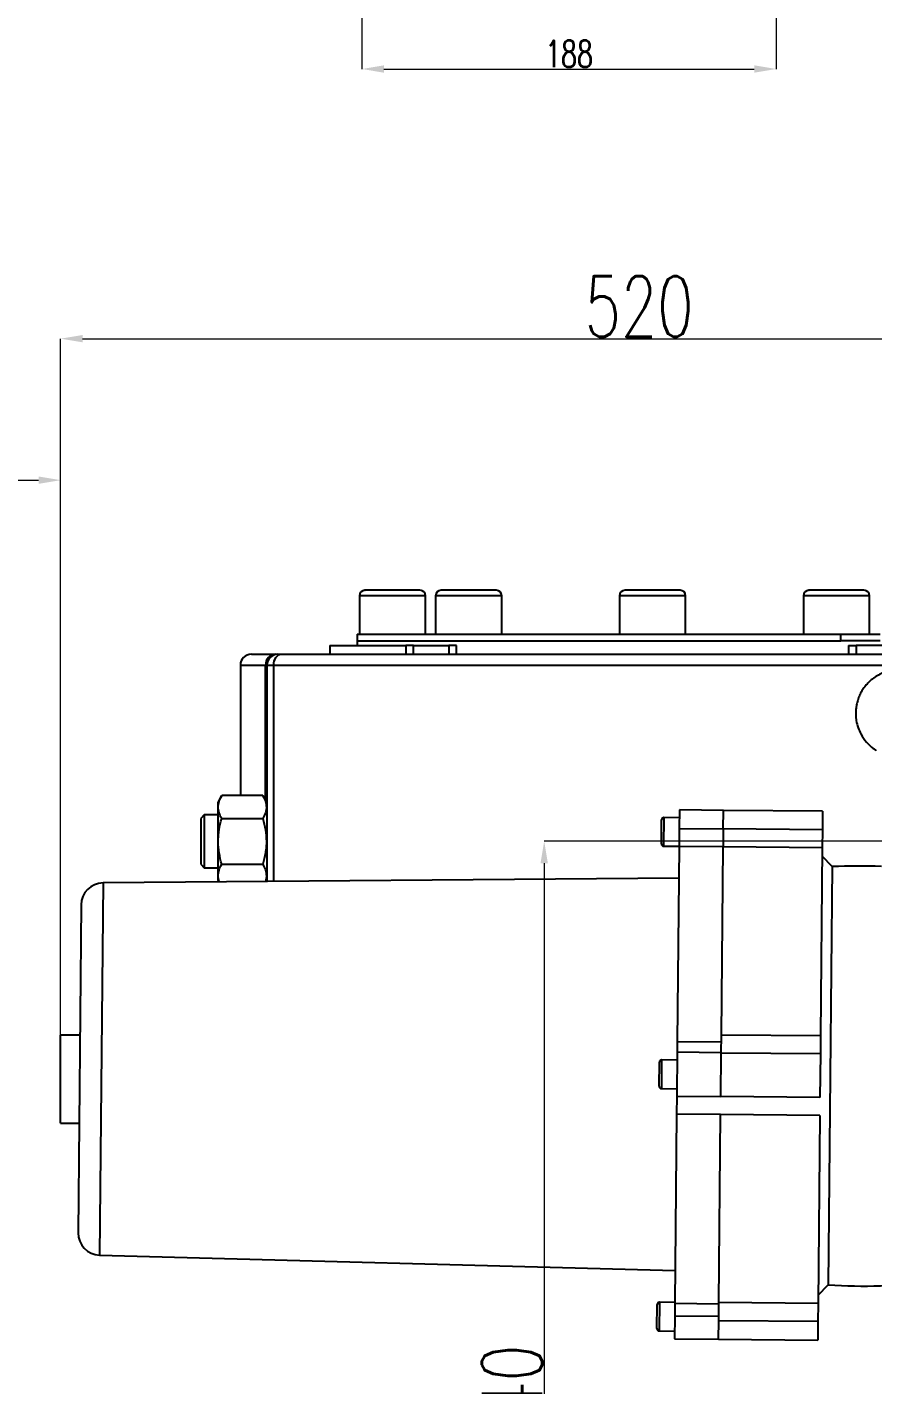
# Model space of a CAD drawing. Header units: millimetres. Extents: x 1561 to 4606, y 513 to 2666.
# Drawn here: x 2258 to 2642, y 852 to 1468 of the extents above; entities that cross this region are included whole.
import ezdxf

# ---------------------------------------------------------------- set-up
doc = ezdxf.new("R2010")
doc.units = ezdxf.units.MM
doc.layers.add('AM_5', color=3, linetype='Continuous', lineweight=25)
doc.layers.add('标注', color=3, linetype='Continuous', lineweight=13)
doc.styles.add('SLDTEXTSTYLE1', font='txt.shx', dxfattribs={"width": 0.7, "bigfont": 'gbcbig.shx'})
doc.dimstyles.new('SLDDIMSTYLE12$0', dxfattribs={"dimtxt": 12, "dimasz": 10, "dimexe": 0, "dimexo": 0.0625, "dimgap": 0.875, "dimtad": 1, "dimdec": 1, "dimlfac": 1.8, "dimrnd": 1e-09, "dimzin": 12, "dimdsep": 46, "dimtxsty": 'SLDTEXTSTYLE1', "dimcen": 0.09, "dimdle": 8.16, "dimclrd": 3, "dimclre": 3, "dimadec": 0, "dimazin": 3, "dimtfac": 1, "dimtdec": 1, "dimtofl": 0, "dimtmove": 0, "dimatfit": 3, "dimfxl": 0, "dimfrac": 2, "dimtolj": 1, "dimlwd": 5, "dimlwe": 5, "dimarcsym": 0})

# ---------------------------------------------------------------- blocks, each defined once
blk = doc.blocks.new('*D67')
at = {"layer": 'AM_5', "color": 3, "linetype": 'Continuous', "lineweight": 5, "transparency": 16777216}
for p, q in [((2598.22, 1630.26), (2598.22, 1448.78)), ((2420.22, 1448.78), (2588.22, 1448.78))]:
    blk.add_line(p, q, dxfattribs=at)
at = {"layer": 'AM_5', "color": 3, "lineweight": 5, "transparency": 16777216}
blk.add_line((2410.22, 1545.11), (2410.22, 1448.78), dxfattribs=at)
at = {"layer": 'AM_5', "color": 3, "transparency": 16777216}
for points in [[(2420.22, 1450.45), (2420.22, 1447.11), (2410.22, 1448.78)], [(2588.22, 1450.45), (2588.22, 1447.11), (2598.22, 1448.78)]]:
    blk.add_solid(points, dxfattribs=at)
at = {"layer": 'Defpoints', "color": 0, "transparency": 16777216}
for p in [(2598.22, 1630.32), (2410.22, 1545.17), (2598.22, 1448.78)]:
    blk.add_point(p, dxfattribs=at)
at = {"layer": 'AM_5', "color": 0, "transparency": 16777216, "insert": (2504.22, 1455.65), "char_height": 12, "attachment_point": 5, "style": 'SLDTEXTSTYLE1'}
blk.add_mtext('\\A1;188', dxfattribs=at)
blk = doc.blocks.new('*D57')
at = {"layer": 'AM_5', "color": 3, "lineweight": 5, "transparency": 16777216}
blk.add_line((2273.53, 1010.32), (2273.53, 1326.38), dxfattribs=at)
at = {"layer": 'AM_5', "color": 3, "linetype": 'Continuous', "lineweight": 5, "transparency": 16777216}
for p, q in [((2283.53, 1326.38), (2780.65, 1326.38)), ((2790.65, 1098.32), (2790.65, 1326.38))]:
    blk.add_line(p, q, dxfattribs=at)
at = {"layer": 'AM_5', "color": 3, "transparency": 16777216}
for points in [[(2283.53, 1328.05), (2283.53, 1324.72), (2273.53, 1326.38)], [(2780.65, 1328.05), (2780.65, 1324.72), (2790.65, 1326.38)]]:
    blk.add_solid(points, dxfattribs=at)
at = {"layer": 'Defpoints', "color": 0, "transparency": 16777216}
for p in [(2790.65, 1326.38), (2790.65, 1098.26), (2273.53, 1010.26)]:
    blk.add_point(p, dxfattribs=at)
at = {"layer": 'AM_5', "color": 0, "transparency": 16777216, "insert": (2535.99, 1340.97), "char_height": 12, "width": 2.3333, "attachment_point": 5, "style": 'SLDTEXTSTYLE1'}
blk.add_mtext('\\A1;{\\H2.28571x;520}', dxfattribs=at)
blk = doc.blocks.new('*D43')
at = {"layer": 'Defpoints', "color": 0, "transparency": 16777216}
for p in [(2273.53, 1262.15), (1923.63, 1010.26), (2273.53, 1010.26)]:
    blk.add_point(p, dxfattribs=at)
at = {"layer": '标注', "color": 3, "lineweight": 5, "transparency": 16777216}
blk.add_line((1923.63, 1010.32), (1923.63, 1262.15), dxfattribs=at)
at = {"layer": '标注', "color": 3, "linetype": 'Continuous', "lineweight": 5, "transparency": 16777216}
for p, q in [((1933.63, 1262.15), (2263.53, 1262.15)), ((2273.53, 1010.32), (2273.53, 1262.15))]:
    blk.add_line(p, q, dxfattribs=at)
at = {"layer": '标注', "color": 3, "transparency": 16777216}
for points in [[(1933.63, 1263.82), (1933.63, 1260.48), (1923.63, 1262.15)], [(2263.53, 1263.82), (2263.53, 1260.48), (2273.53, 1262.15)]]:
    blk.add_solid(points, dxfattribs=at)
at = {"layer": '标注', "color": 0, "transparency": 16777216, "insert": (2090.5, 1274.45), "char_height": 10, "attachment_point": 5, "style": 'SLDTEXTSTYLE1'}
blk.add_mtext('\\A1;{\\H2.28571x;300}', dxfattribs=at)
blk = doc.blocks.new('*D45')
at = {"layer": 'AM_5', "color": 3, "lineweight": 5, "transparency": 16777216}
blk.add_line((2790.58, 1098.26), (2492.94, 1098.26), dxfattribs=at)
at = {"layer": 'AM_5', "color": 3, "linetype": 'Continuous', "lineweight": 5, "transparency": 16777216}
for p, q in [((2492.94, 1088.26), (2492.94, 769.38)), ((2788.69, 759.38), (2492.94, 759.38))]:
    blk.add_line(p, q, dxfattribs=at)
at = {"layer": 'AM_5', "color": 3, "transparency": 16777216}
for points in [[(2491.27, 1088.26), (2494.61, 1088.26), (2492.94, 1098.26)], [(2491.27, 769.38), (2494.61, 769.38), (2492.94, 759.38)]]:
    blk.add_solid(points, dxfattribs=at)
at = {"layer": 'Defpoints', "color": 0, "transparency": 16777216}
for p in [(2790.65, 1098.26), (2492.94, 759.38), (2788.75, 759.38)]:
    blk.add_point(p, dxfattribs=at)
at = {"layer": 'AM_5', "color": 0, "transparency": 16777216, "insert": (2478.35, 844.97), "char_height": 12, "attachment_point": 5, "rotation": 90, "style": 'SLDTEXTSTYLE1'}
blk.add_mtext('\\A1;{\\H2.28571x;340}', dxfattribs=at)

msp = doc.modelspace()

# ---------------------------------------------------------------- linework, layer by layer
at = {"color": 7, "linetype": 'Continuous', "lineweight": 25}
for p, q in [((2409.113, 1209.683), (2409.113, 1192.183)), ((2439.113, 1209.683), (2409.113, 1209.683)), ((2439.113, 1192.183), (2439.113, 1209.683)), ((2443.675, 1209.683), (2443.675, 1192.183)), ((2473.675, 1209.683), (2443.675, 1209.683)), ((2473.675, 1192.183), (2473.675, 1209.683)), ((2527.113, 1209.683), (2527.113, 1192.183)), ((2557.113, 1209.683), (2527.113, 1209.683)), ((2557.113, 1192.183), (2557.113, 1209.683)), ((2610.552, 1209.683), (2610.552, 1192.183)), ((2640.552, 1209.683), (2610.552, 1209.683)), ((2640.552, 1192.183), (2640.552, 1209.683)), ((2408.113, 1192.183), (2408.113, 1189.183)), ((2408.113, 1192.183), (2627.542, 1192.183)), ((2627.542, 1189.183), (2627.542, 1192.183)), ((2627.542, 1192.183), (2645.351, 1192.183)), ((2395.651, 1187.183), (2395.651, 1183.183)), ((2395.673, 1187.183), (2395.651, 1187.183)), ((2395.673, 1187.183), (2395.673, 1183.183)), ((2395.673, 1187.183), (2430.175, 1187.183)), ((2408.113, 1189.183), (2408.113, 1187.183)), ((2408.113, 1189.183), (2627.542, 1189.183)), ((2430.175, 1187.183), (2430.175, 1183.183)), ((2433.626, 1187.183), (2430.175, 1187.183)), ((2433.626, 1183.183), (2433.626, 1187.183)), ((2433.626, 1187.183), (2449.727, 1187.183)), ((2449.727, 1187.183), (2449.727, 1183.183)), ((2453.177, 1187.183), (2449.727, 1187.183)), ((2453.177, 1183.183), (2453.177, 1187.183)), ((2645.351, 1189.183), (2627.542, 1189.183)), ((2631.072, 1187.183), (2631.072, 1183.183)), ((2631.072, 1187.183), (2634.522, 1187.183)), ((2634.522, 1187.183), (2634.522, 1183.183)), ((2669.367, 1187.183), (2634.522, 1187.183)), ((2355.113, 1178.183), (2355.113, 1118.968)), ((2355.113, 1178.183), (2366.504, 1178.183)), ((2366.504, 1178.183), (2367.113, 1178.183)), ((2366.504, 1116.863), (2366.504, 1178.183)), ((2367.113, 1178.183), (2370.224, 1178.183)), ((2367.113, 1178.183), (2367.113, 1079.918)), ((2370.224, 1079.944), (2370.224, 1178.183)), ((2370.224, 1178.183), (2663.256, 1178.183)), ((2346.638, 1118.968), (2344.813, 1115.808)), ((2344.813, 1115.808), (2344.813, 1098.183)), ((2365.289, 1118.968), (2346.638, 1118.968)), ((2367.113, 1115.808), (2365.289, 1118.968)), ((2338.737, 1110.183), (2337.113, 1108.559)), ((2344.813, 1110.183), (2338.737, 1110.183)), ((2338.737, 1110.183), (2338.737, 1086.183)), ((2554.267, 1112.449), (2554.19, 1104.097)), ((2574.266, 1112.264), (2554.267, 1112.449)), ((2574.189, 1103.912), (2574.266, 1112.264)), ((2619.264, 1111.848), (2574.266, 1112.264)), ((2619.264, 1111.848), (2619.187, 1103.496)), ((2337.113, 1108.559), (2337.113, 1098.183)), ((2346.638, 1108.575), (2365.289, 1108.575)), ((2546.124, 1097.024), (2546.226, 1108.023)), ((2547.235, 1109.014), (2547.115, 1096.015)), ((2554.235, 1108.949), (2547.235, 1109.014)), ((2554.19, 1104.097), (2554.114, 1095.893)), ((2554.19, 1104.097), (2574.189, 1103.912)), ((2574.189, 1103.912), (2574.113, 1095.708)), ((2619.187, 1103.496), (2574.189, 1103.912)), ((2619.187, 1103.496), (2619.111, 1095.292)), ((2337.113, 1098.183), (2337.113, 1087.807)), ((2344.813, 1098.183), (2344.813, 1080.558)), ((2547.115, 1096.015), (2554.114, 1095.95)), ((2554.114, 1095.893), (2553.295, 1007.408)), ((2574.113, 1095.708), (2554.114, 1095.893)), ((2573.322, 1010.28), (2574.113, 1095.708)), ((2619.111, 1095.292), (2574.113, 1095.708)), ((2619.111, 1095.292), (2618.32, 1009.863)), ((2623.606, 1086.735), (2619.075, 1091.441)), ((2337.113, 1087.807), (2338.737, 1086.183)), ((2338.737, 1086.183), (2344.813, 1086.183)), ((2346.638, 1087.791), (2365.289, 1087.791)), ((2623.606, 1086.735), (2622.727, 991.81)), ((2292.775, 1079.309), (2291.212, 910.434)), ((2553.98, 1081.45), (2292.775, 1079.309)), ((2344.813, 1080.558), (2345.286, 1079.739)), ((2366.742, 1079.915), (2367.113, 1080.558)), ((2282.857, 1069.402), (2281.479, 920.523)), ((2282.31, 1010.261), (2273.528, 1010.261)), ((2273.528, 990.261), (2273.528, 1010.261)), ((2553.295, 1007.408), (2553.249, 1002.454)), ((2553.295, 1007.408), (2573.294, 1007.223)), ((2573.247, 1002.132), (2573.322, 1010.28)), ((2618.32, 1009.863), (2573.322, 1010.28)), ((2618.32, 1009.863), (2618.245, 1001.716)), ((2546.217, 999.019), (2546.097, 986.019)), ((2553.217, 998.954), (2546.217, 999.019)), ((2553.249, 1002.454), (2553.065, 982.591)), ((2573.248, 1002.269), (2553.249, 1002.454)), ((2573.064, 982.406), (2573.247, 1002.132)), ((2618.245, 1001.716), (2573.247, 1002.132)), ((2618.245, 1001.716), (2618.062, 981.99)), ((2545.106, 987.028), (2545.208, 998.028)), ((2273.528, 970.261), (2273.528, 990.261)), ((2546.097, 986.019), (2553.096, 985.954)), ((2622.727, 991.81), (2621.849, 896.886)), ((2553.065, 982.591), (2552.99, 974.444)), ((2553.065, 982.591), (2573.064, 982.406)), ((2618.062, 981.99), (2573.064, 982.406)), ((2552.99, 974.444), (2552.195, 888.529)), ((2572.989, 974.259), (2552.99, 974.444)), ((2572.198, 888.83), (2572.989, 974.259)), ((2617.987, 973.842), (2572.989, 974.259)), ((2617.987, 973.842), (2617.196, 888.413)), ((2273.528, 970.261), (2281.939, 970.261)), ((2291.212, 910.434), (2552.333, 903.458)), ((2617.232, 892.264), (2621.849, 896.886)), ((2544.088, 877.033), (2544.19, 888.033)), ((2545.199, 889.023), (2545.079, 876.024)), ((2552.199, 888.959), (2545.199, 889.023)), ((2552.195, 888.529), (2552.14, 882.679)), ((2552.195, 888.529), (2572.194, 888.344)), ((2572.122, 880.626), (2572.198, 888.83)), ((2617.196, 888.413), (2572.198, 888.83)), ((2617.196, 888.413), (2617.12, 880.21)), ((2552.14, 882.679), (2552.046, 872.459)), ((2572.14, 882.494), (2552.14, 882.679)), ((2545.079, 876.024), (2552.078, 875.959)), ((2572.045, 872.274), (2572.122, 880.626)), ((2617.12, 880.21), (2572.122, 880.626)), ((2617.12, 880.21), (2617.043, 871.858)), ((2552.046, 872.459), (2572.045, 872.274)), ((2572.045, 872.274), (2617.043, 871.858))]:
    msp.add_line(p, q, dxfattribs=at)
at = {"color": 7, "linetype": 'Continuous', "lineweight": 25, "flags": 128}
msp.add_lwpolyline([(2370.224, 1178.183), (2370.29, 1179.159), (2370.486, 1180.096), (2370.804, 1180.961), (2371.233, 1181.719), (2371.755, 1182.34), (2372.35, 1182.802), (2372.997, 1183.087), (2373.669, 1183.183)], dxfattribs=at)
at = {"color": 7, "linetype": 'Continuous', "lineweight": 25}
for centre, radius, start, end in [((2411.613, 1209.683), 2.5, 90, 180), ((2436.613, 1209.683), 2.5, 0, 90), ((2446.175, 1209.683), 2.5, 90, 180), ((2471.175, 1209.683), 2.5, 0, 90), ((2529.613, 1209.683), 2.5, 90, 180), ((2554.613, 1209.683), 2.5, 0, 90), ((2613.052, 1209.683), 2.5, 90, 180), ((2638.052, 1209.683), 2.5, 0, 90), ((2360.113, 1178.183), 5, 90, 180), ((2371.357, 1178.331), 4.855, 91.855816, 181.742735), ((2372.113, 1178.183), 5, 90, 180), ((2547.226, 1108.014), 1, 89.469753, 179.469753), ((2547.124, 1097.014), 1, 179.469753, 269.469753), ((2635.311, 834.715), 252.291, 87.582591, 92.659251), ((2292.856, 1069.309), 10, 90.469753, 179.469753), ((2546.208, 998.019), 1, 89.469753, 179.469753), ((2546.106, 987.019), 1, 179.469753, 269.469753), ((2291.479, 920.43), 10, 179.469753, 268.469753), ((2638.217, 1148.645), 252.291, 266.280255, 277.033867), ((2545.19, 888.023), 1, 89.469753, 179.469753), ((2545.088, 877.024), 1, 179.469753, 269.469753)]:
    msp.add_arc(centre, radius, start, end, dxfattribs=at)
for points, knots in [([(2424.544, 1212.183), (2423.781, 1212.183), (2422.209, 1212.183), (2419.856, 1212.183), (2417.578, 1212.183), (2415.523, 1212.183), (2413.834, 1212.183), (2412.588, 1212.183), (2411.87, 1212.183), (2411.572, 1212.183), (2411.635, 1212.183), (2411.645, 1212.183)], [0, 0, 0, 0, 0.1140161, 0.2348618, 0.3607315, 0.4892723, 0.6178131, 0.7436828, 0.8645284, 0.9785445, 1, 1, 1, 1]), ([(2436.581, 1212.183), (2436.567, 1212.183), (2436.535, 1212.183), (2435.945, 1212.183), (2434.873, 1212.183), (2433.316, 1212.183), (2431.375, 1212.183), (2429.176, 1212.183), (2426.871, 1212.183), (2425.305, 1212.183), (2424.544, 1212.183)], [0, 0, 0, 0, 0.0967106, 0.2229744, 0.3544874, 0.4887913, 0.6230952, 0.7546082, 0.880872, 1, 1, 1, 1]), ([(2467.813, 1212.183), (2467.263, 1212.183), (2466.131, 1212.183), (2464.033, 1212.183), (2461.661, 1212.183), (2459.108, 1212.183), (2456.539, 1212.183), (2454.11, 1212.183), (2451.95, 1212.183), (2450.098, 1212.183), (2448.541, 1212.183), (2447.285, 1212.183), (2446.477, 1212.183), (2446.118, 1212.183), (2446.2, 1212.183), (2446.212, 1212.183)], [0, 0, 0, 0, 0.0765593, 0.1577045, 0.2422232, 0.3285356, 0.4148479, 0.4993666, 0.5805118, 0.6570711, 0.7336304, 0.8147756, 0.8992943, 0.9856067, 1, 1, 1, 1]), ([(2471.138, 1212.183), (2471.117, 1212.183), (2471.073, 1212.183), (2470.387, 1212.183), (2469.316, 1212.183), (2468.304, 1212.183), (2467.813, 1212.183)], [0, 0, 0, 0, 0.22893765, 0.49798369, 0.75629089, 1, 1, 1, 1]), ([(2554.581, 1212.183), (2554.567, 1212.183), (2554.535, 1212.183), (2553.945, 1212.183), (2552.873, 1212.183), (2551.316, 1212.183), (2549.375, 1212.183), (2547.176, 1212.183), (2544.871, 1212.183), (2542.547, 1212.183), (2540.208, 1212.183), (2537.856, 1212.183), (2535.577, 1212.183), (2533.524, 1212.183), (2531.83, 1212.183), (2530.601, 1212.183), (2529.825, 1212.183), (2529.688, 1212.183), (2529.621, 1212.183)], [0, 0, 0, 0, 0.0478193, 0.1102514, 0.175279, 0.2416867, 0.3080943, 0.3731219, 0.435554, 0.4944578, 0.5533615, 0.6157936, 0.6808213, 0.7472289, 0.8136365, 0.8786641, 0.9410962, 1, 1, 1, 1]), ([(2617.023, 1212.183), (2616.494, 1212.183), (2615.404, 1212.183), (2614.166, 1212.183), (2613.353, 1212.183), (2612.995, 1212.183), (2613.077, 1212.183), (2613.089, 1212.183)], [0, 0, 0, 0, 0.2232513, 0.4598752, 0.7063366, 0.9580282, 1, 1, 1, 1]), ([(2638.015, 1212.183), (2637.994, 1212.183), (2637.949, 1212.183), (2637.268, 1212.183), (2636.179, 1212.183), (2634.741, 1212.183), (2632.993, 1212.183), (2630.914, 1212.183), (2628.537, 1212.183), (2625.986, 1212.183), (2623.415, 1212.183), (2620.991, 1212.183), (2618.813, 1212.183), (2617.608, 1212.183), (2617.023, 1212.183)], [0, 0, 0, 0, 0.0740506, 0.1610745, 0.2446248, 0.3234534, 0.4022819, 0.4858322, 0.5728561, 0.6617267, 0.7505973, 0.8376211, 0.9211715, 1, 1, 1, 1]), ([(2360.113, 1183.183), (2360.114, 1183.183), (2360.116, 1183.183), (2360.132, 1183.183), (2360.156, 1183.183), (2360.191, 1183.183), (2360.235, 1183.183), (2360.29, 1183.183), (2360.354, 1183.183), (2360.429, 1183.183), (2360.513, 1183.183), (2360.607, 1183.183), (2360.711, 1183.183), (2361.014, 1183.183), (2361.654, 1183.183), (2362.888, 1183.183), (2364.465, 1183.183), (2365.95, 1183.183), (2367.131, 1183.183), (2367.872, 1183.183), (2368.648, 1183.183), (2369.461, 1183.183), (2370.308, 1183.183), (2370.902, 1183.183), (2371.2, 1183.183)], [0, 0, 0, 0, 0.021046, 0.0420865, 0.0631227, 0.0841557, 0.1051865, 0.1262165, 0.1472467, 0.1682783, 0.1893124, 0.2103502, 0.2313928, 0.2524414, 0.378155, 0.5038769, 0.6286161, 0.7533635, 0.7944827, 0.8355853, 0.8766797, 0.9177746, 0.9588785, 1, 1, 1, 1]), ([(2372.113, 1183.183), (2372.114, 1183.183), (2372.116, 1183.183), (2372.128, 1183.183), (2372.148, 1183.183), (2372.176, 1183.183), (2372.231, 1183.183), (2372.333, 1183.183), (2372.511, 1183.183), (2372.736, 1183.183), (2372.977, 1183.183), (2373.213, 1183.183), (2373.431, 1183.183), (2373.589, 1183.183), (2373.669, 1183.183)], [0, 0, 0, 0, 0.0495509, 0.0989925, 0.1484043, 0.1978665, 0.2474587, 0.3736716, 0.5000144, 0.6262273, 0.75257, 0.8350798, 0.9174329, 1, 1, 1, 1]), ([(2373.669, 1183.183), (2377.034, 1183.183), (2383.762, 1183.183), (2394.542, 1183.183), (2405.86, 1183.183), (2417.788, 1183.183), (2431.332, 1183.183), (2446.57, 1183.183), (2463.544, 1183.183), (2481.049, 1183.183), (2497.752, 1183.183), (2513.455, 1183.183), (2528.026, 1183.183), (2542.597, 1183.183), (2557.094, 1183.183), (2571.433, 1183.183), (2585.541, 1183.183), (2599.334, 1183.183), (2612.76, 1183.183), (2625.834, 1183.183), (2635.825, 1183.183), (2641.474, 1183.183), (2666.533, 1183.183)], [0, 0, 0, 0, 0.03438011, 0.06873354, 0.10355952, 0.13893125, 0.17466123, 0.21981504, 0.26534585, 0.31113151, 0.35704565, 0.39377758, 0.43043569, 0.46696736, 0.50332079, 0.53944525, 0.57517438, 0.6105457, 0.64537233, 0.67972545, 0.71410648, 0.72614232, 0.72614232, 0.72614232, 0.72614232]), ([(2658.872, 1175.563), (2657.854, 1175.765), (2655.816, 1176.171), (2652.527, 1176.161), (2649.416, 1175.648), (2646.551, 1174.698), (2644.117, 1173.498), (2641.836, 1171.948), (2639.935, 1170.243), (2638.341, 1168.388), (2637.052, 1166.501), (2635.971, 1164.418), (2635.16, 1162.282), (2634.629, 1160.175), (2634.3, 1157.917), (2634.246, 1155.503), (2634.547, 1152.65), (2635.314, 1149.728), (2636.822, 1146.339), (2639.11, 1143.097), (2641.566, 1140.828), (2643.114, 1139.795), (2643.545, 1139.508)], [0, 0, 0, 0, 0.0704817, 0.1411253, 0.2114397, 0.262002, 0.312511, 0.3555757, 0.3985696, 0.430653, 0.4627062, 0.4949602, 0.5272108, 0.5564321, 0.5856728, 0.6253972, 0.6651816, 0.7232176, 0.7813627, 0.8729283, 0.9646568, 1, 1, 1, 1]), ([(2346.638, 1108.575), (2346.148, 1109.424), (2345.744, 1110.278), (2345.185, 1112.005), (2345.031, 1112.878), (2345.03, 1113.982), (2345.039, 1114.204), (2345.076, 1114.646), (2345.103, 1114.867), (2345.213, 1115.525), (2345.322, 1115.961), (2345.742, 1117.262), (2346.147, 1118.118), (2346.638, 1118.968)], [0, 0, 0, 0, 0.25, 0.25, 0.5, 0.5, 0.5625, 0.5625, 0.625, 0.625, 0.75, 0.75, 1, 1, 1, 1]), ([(2365.289, 1118.968), (2365.779, 1118.119), (2366.183, 1117.265), (2366.742, 1115.538), (2366.896, 1114.665), (2366.897, 1113.561), (2366.888, 1113.339), (2366.851, 1112.897), (2366.823, 1112.676), (2366.713, 1112.018), (2366.604, 1111.582), (2366.184, 1110.281), (2365.78, 1109.425), (2365.289, 1108.575)], [0, 0, 0, 0, 0.25, 0.25, 0.5, 0.5, 0.5625, 0.5625, 0.625, 0.625, 0.75, 0.75, 1, 1, 1, 1]), ([(2346.638, 1087.791), (2346.148, 1089.488), (2345.744, 1091.197), (2345.185, 1094.651), (2345.031, 1096.396), (2345.03, 1098.605), (2345.039, 1099.049), (2345.076, 1099.933), (2345.103, 1100.373), (2345.213, 1101.69), (2345.322, 1102.562), (2345.742, 1105.163), (2346.147, 1106.876), (2346.638, 1108.575)], [0, 0, 0, 0, 0.25, 0.25, 0.5, 0.5, 0.5625, 0.5625, 0.625, 0.625, 0.75, 0.75, 1, 1, 1, 1]), ([(2365.289, 1108.575), (2365.779, 1106.878), (2366.183, 1105.169), (2366.742, 1101.715), (2366.896, 1099.97), (2366.897, 1097.761), (2366.888, 1097.317), (2366.851, 1096.433), (2366.823, 1095.993), (2366.713, 1094.676), (2366.604, 1093.804), (2366.184, 1091.203), (2365.78, 1089.49), (2365.289, 1087.791)], [0, 0, 0, 0, 0.25, 0.25, 0.5, 0.5, 0.5625, 0.5625, 0.625, 0.625, 0.75, 0.75, 1, 1, 1, 1]), ([(2345.54, 1079.741), (2345.514, 1079.816), (2345.488, 1079.89), (2345.185, 1080.829), (2345.031, 1081.701), (2345.03, 1082.806), (2345.039, 1083.028), (2345.076, 1083.47), (2345.103, 1083.69), (2345.213, 1084.348), (2345.322, 1084.784), (2345.742, 1086.085), (2346.147, 1086.941), (2346.638, 1087.791)], [0.22840039, 0.22840039, 0.22840039, 0.22840039, 0.25, 0.25, 0.5, 0.5, 0.5625, 0.5625, 0.625, 0.625, 0.75, 0.75, 1, 1, 1, 1]), ([(2365.289, 1087.791), (2365.779, 1086.942), (2366.183, 1086.088), (2366.742, 1084.361), (2366.896, 1083.488), (2366.897, 1082.384), (2366.888, 1082.162), (2366.851, 1081.72), (2366.823, 1081.499), (2366.713, 1080.841), (2366.604, 1080.405), (2366.458, 1079.952), (2366.452, 1079.932), (2366.445, 1079.913)], [0, 0, 0, 0, 0.25, 0.25, 0.5, 0.5, 0.5625, 0.5625, 0.625, 0.625, 0.75, 0.75, 0.75563787, 0.75563787, 0.75563787, 0.75563787])]:
    msp.add_open_spline(points, degree=3, knots=knots, dxfattribs=at)

# ---------------------------------------------------------------- dimensions: what is measured, and where the dimension line sits
at = {"layer": 'AM_5'}
dim = msp.add_linear_dim(base=(2598.222, 1448.779), p1=(2410.222, 1545.169), p2=(2598.222, 1630.318), dimstyle='SLDDIMSTYLE12$0', override={"dimlfac": 1}, dxfattribs=at)
dim.commit()
dim.dimension.update_dxf_attribs({"geometry": '*D67', "text_midpoint": (2504.222, 1455.654)})
dim = msp.add_linear_dim(base=(2790.646, 1326.385), p1=(2273.528, 1010.261), p2=(2790.646, 1098.261), text='{\\H2.28571x;520}', dimstyle='SLDDIMSTYLE12$0', override={"dimlfac": 1}, dxfattribs=at)
dim.commit()
dim.dimension.update_dxf_attribs({"geometry": '*D57', "text_midpoint": (2535.991, 1326.385), "dimtype": 160})
dim = msp.add_linear_dim(base=(2492.941, 759.382), p1=(2790.646, 1098.261), p2=(2788.748, 759.382), angle=90, text='{\\H2.28571x;340}', dimstyle='SLDDIMSTYLE12$0', override={"dimlfac": 1}, dxfattribs=at)
dim.commit()
dim.dimension.update_dxf_attribs({"geometry": '*D45', "text_midpoint": (2492.941, 844.968), "dimtype": 160})
at = {"layer": '标注'}
dim = msp.add_linear_dim(base=(2273.528, 1262.151), p1=(1923.628, 1010.261), p2=(2273.528, 1010.261), text='{\\H2.28571x;300}', dimstyle='SLDDIMSTYLE12$0', override={"dimtxt": 10, "dimtdec": 3, "dimtzin": 0}, dxfattribs=at)
dim.commit()
dim.dimension.update_dxf_attribs({"geometry": '*D43', "text_midpoint": (2090.5, 1262.151), "dimtype": 160})

doc.saveas('drawing.dxf')
